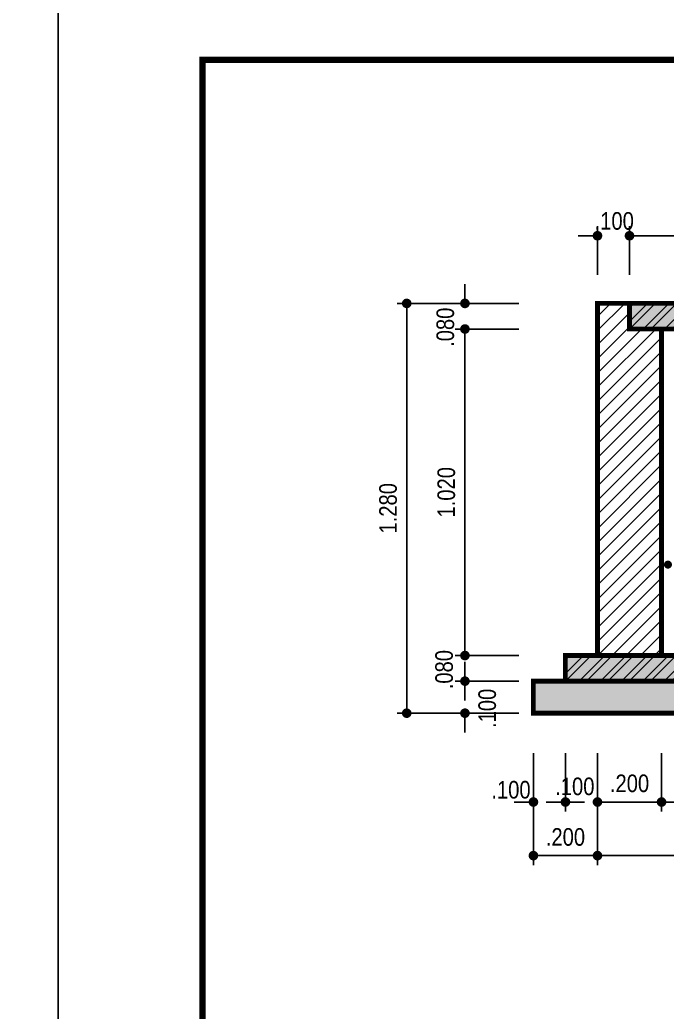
# Model space of a CAD drawing. Header units: millimetres. Extents: x 100 to 288, y -65 to 177.
# Drawn here: x 203.27 to 211.35, y 74.89 to 87.28 of the extents above; entities that cross this region are included whole.
import ezdxf

# ---------------------------------------------------------------- set-up
doc = ezdxf.new("R2010")
doc.units = ezdxf.units.MM
doc.header["$LTSCALE"] = 0.3
doc.header["$MEASUREMENT"] = 0
doc.header["$PDMODE"] = 2
doc.layers.get('0').update_dxf_attribs({"linetype": 'CONTINUOUS', "lineweight": 13})
doc.layers.get('DEFPOINTS').update_dxf_attribs({"linetype": 'CONTINUOUS', "lineweight": 13})
for name, color, linetype in [('HATCH', 8, 'CONTINUOUS'), ('LAYER1', 1, 'CONTINUOUS'), ('LAYER7', 7, 'CONTINUOUS')]:
    doc.layers.add(name, color=color, linetype=linetype)
doc.styles.add('HELVE-KT', font='VHELVCN.TTF')
doc.dimstyles.new('1-25', dxfattribs={"dimtxt": 0.22, "dimasz": 0.12, "dimexe": 0.12, "dimexo": 0.2, "dimgap": 0.12, "dimtad": 1, "dimdec": 3, "dimlfac": 0.25, "dimzin": 4, "dimdsep": 46, "dimtxsty": 'HELVE-KT', "dimblk1": 'DOT', "dimblk2": 'DOT', "dimsah": 1, "dimcen": 0.18, "dimadec": 3, "dimazin": 0, "dimtfac": 1, "dimtdec": 3, "dimtofl": 0, "dimtmove": 2, "dimatfit": 3, "dimldrblk": 'DOT', "dimfxl": 0, "dimtolj": 1, "dimtzin": 4, "dimarcsym": 0})

# ---------------------------------------------------------------- blocks, each defined once
blk = doc.blocks.new('_DOT')
at = {"color": 0, "linetype": 'ByBlock'}
blk.add_line((-0.5, 0), (-1, 0), dxfattribs=at)
at = {"color": 0, "linetype": 'ByBlock', "const_width": 0.5}
blk.add_lwpolyline([(-0.25, 0, 1), (0.25, 0, 1)], format="xyb", close=True, dxfattribs=at)
blk = doc.blocks.new('*D754')
at = {"layer": 'DEFPOINTS', "color": 0, "lineweight": -2, "ltscale": 0.25}
for p in [(221.281, 84.586), (210.881, 83.897), (221.281, 83.897)]:
    blk.add_point(p, dxfattribs=at)
at = {"layer": 'LAYER1', "color": 0, "lineweight": -2, "ltscale": 0.25}
for p, q in [((210.881, 84.097), (210.881, 84.706)), ((221.281, 84.097), (221.281, 84.706)), ((211.001, 84.586), (221.161, 84.586))]:
    blk.add_line(p, q, dxfattribs=at)
at = {"layer": 'LAYER1', "color": 0, "lineweight": -2, "ltscale": 0.25, "xscale": 0.12, "yscale": 0.12, "zscale": 0.12, "rotation": 180}
blk.add_blockref('_DOT', (210.881, 84.586), dxfattribs=at)
at = {"layer": 'LAYER1', "color": 0, "lineweight": -2, "ltscale": 0.25, "xscale": 0.12, "yscale": 0.12, "zscale": 0.12}
blk.add_blockref('_DOT', (221.281, 84.586), dxfattribs=at)
at = {"layer": 'LAYER1', "color": 0, "ltscale": 0.25, "insert": (216.081, 84.818), "char_height": 0.22, "attachment_point": 5, "style": 'HELVE-KT'}
blk.add_mtext('\\A1;2.600', dxfattribs=at)
blk = doc.blocks.new('*D755')
at = {"layer": 'DEFPOINTS', "color": 0, "lineweight": -2, "ltscale": 0.25}
for p in [(210.481, 77.904), (221.681, 77.904), (221.681, 76.841)]:
    blk.add_point(p, dxfattribs=at)
at = {"layer": 'LAYER1', "color": 0, "lineweight": -2, "ltscale": 0.25}
for p, q in [((210.481, 77.704), (210.481, 76.721)), ((221.681, 77.704), (221.681, 76.721)), ((210.601, 76.841), (221.561, 76.841))]:
    blk.add_line(p, q, dxfattribs=at)
at = {"layer": 'LAYER1', "color": 0, "lineweight": -2, "ltscale": 0.25, "xscale": 0.12, "yscale": 0.12, "zscale": 0.12, "rotation": 180}
blk.add_blockref('_DOT', (210.481, 76.841), dxfattribs=at)
at = {"layer": 'LAYER1', "color": 0, "lineweight": -2, "ltscale": 0.25, "xscale": 0.12, "yscale": 0.12, "zscale": 0.12}
blk.add_blockref('_DOT', (221.681, 76.841), dxfattribs=at)
at = {"layer": 'LAYER1', "color": 0, "ltscale": 0.25, "insert": (216.081, 77.073), "char_height": 0.22, "attachment_point": 5, "style": 'HELVE-KT'}
blk.add_mtext('\\A1;2.800', dxfattribs=at)
blk = doc.blocks.new('*D756')
at = {"layer": 'DEFPOINTS', "color": 0, "lineweight": -2, "ltscale": 0.25}
for p in [(211.281, 78.321), (217.281, 78.321), (217.281, 77.511)]:
    blk.add_point(p, dxfattribs=at)
at = {"layer": 'LAYER1', "color": 0, "lineweight": -2, "ltscale": 0.25}
for p, q in [((211.281, 78.121), (211.281, 77.391)), ((217.281, 78.121), (217.281, 77.391)), ((211.401, 77.511), (217.161, 77.511))]:
    blk.add_line(p, q, dxfattribs=at)
at = {"layer": 'LAYER1', "color": 0, "lineweight": -2, "ltscale": 0.25, "xscale": 0.12, "yscale": 0.12, "zscale": 0.12, "rotation": 180}
blk.add_blockref('_DOT', (211.281, 77.511), dxfattribs=at)
at = {"layer": 'LAYER1', "color": 0, "lineweight": -2, "ltscale": 0.25, "xscale": 0.12, "yscale": 0.12, "zscale": 0.12}
blk.add_blockref('_DOT', (217.281, 77.511), dxfattribs=at)
at = {"layer": 'LAYER1', "color": 0, "ltscale": 0.25, "insert": (214.139, 77.817), "char_height": 0.22, "attachment_point": 5, "style": 'HELVE-KT'}
blk.add_mtext('\\A1;1.500', dxfattribs=at)
blk = doc.blocks.new('*D757')
at = {"layer": 'DEFPOINTS', "color": 0, "lineweight": -2, "ltscale": 0.25}
for p in [(209.7, 79.021), (208.826, 78.621), (209.7, 78.621)]:
    blk.add_point(p, dxfattribs=at)
at = {"layer": 'LAYER1', "color": 0, "lineweight": -2, "ltscale": 0.25}
for p, q in [((208.826, 79.141), (208.826, 79.261)), ((209.5, 79.021), (208.706, 79.021)), ((209.5, 78.621), (208.706, 78.621)), ((208.826, 78.501), (208.826, 78.381))]:
    blk.add_line(p, q, dxfattribs=at)
at = {"layer": 'LAYER1', "color": 0, "lineweight": -2, "ltscale": 0.25, "xscale": 0.12, "yscale": 0.12, "zscale": 0.12}
for p, rotation in [((208.826, 79.021), 270), ((208.826, 78.621), 90)]:
    blk.add_blockref('_DOT', p, dxfattribs=dict(at, rotation=rotation))
at = {"layer": 'LAYER1', "color": 0, "ltscale": 0.25, "insert": (209.105, 78.681), "char_height": 0.22, "attachment_point": 5, "rotation": 90, "style": 'HELVE-KT'}
blk.add_mtext('\\A1;.100', dxfattribs=at)
blk = doc.blocks.new('*D758')
at = {"layer": 'DEFPOINTS', "color": 0, "lineweight": -2, "ltscale": 0.25}
for p in [(209.7, 79.341), (208.826, 79.021), (209.7, 79.021)]:
    blk.add_point(p, dxfattribs=at)
at = {"layer": 'LAYER1', "color": 0, "lineweight": -2, "ltscale": 0.25}
for p, q in [((208.826, 79.461), (208.826, 79.581)), ((209.5, 79.341), (208.706, 79.341)), ((209.5, 79.021), (208.706, 79.021)), ((208.826, 78.901), (208.826, 78.781))]:
    blk.add_line(p, q, dxfattribs=at)
at = {"layer": 'LAYER1', "color": 0, "lineweight": -2, "ltscale": 0.25, "xscale": 0.12, "yscale": 0.12, "zscale": 0.12}
for p, rotation in [((208.826, 79.341), 270), ((208.826, 79.021), 90)]:
    blk.add_blockref('_DOT', p, dxfattribs=dict(at, rotation=rotation))
at = {"layer": 'LAYER1', "color": 0, "ltscale": 0.25, "insert": (208.567, 79.165), "char_height": 0.22, "attachment_point": 5, "rotation": 90, "style": 'HELVE-KT'}
blk.add_mtext('\\A1;.080', dxfattribs=at)
blk = doc.blocks.new('*D759')
at = {"layer": 'DEFPOINTS', "color": 0, "lineweight": -2, "ltscale": 0.25}
for p in [(210.081, 78.321), (210.481, 78.321), (210.081, 77.511)]:
    blk.add_point(p, dxfattribs=at)
at = {"layer": 'LAYER1', "color": 0, "lineweight": -2, "ltscale": 0.25}
for p, q in [((210.081, 78.121), (210.081, 77.391)), ((210.481, 78.121), (210.481, 77.391)), ((209.961, 77.511), (209.841, 77.511)), ((210.601, 77.511), (210.721, 77.511))]:
    blk.add_line(p, q, dxfattribs=at)
at = {"layer": 'LAYER1', "color": 0, "lineweight": -2, "ltscale": 0.25, "xscale": 0.12, "yscale": 0.12, "zscale": 0.12}
blk.add_blockref('_DOT', (210.081, 77.511), dxfattribs=at)
at = {"layer": 'LAYER1', "color": 0, "lineweight": -2, "ltscale": 0.25, "xscale": 0.12, "yscale": 0.12, "zscale": 0.12, "rotation": 180}
blk.add_blockref('_DOT', (210.481, 77.511), dxfattribs=at)
at = {"layer": 'LAYER1', "color": 0, "ltscale": 0.25, "insert": (210.198, 77.705), "char_height": 0.22, "attachment_point": 5, "style": 'HELVE-KT'}
blk.add_mtext('\\A1;.100', dxfattribs=at)
blk = doc.blocks.new('*D760')
at = {"layer": 'DEFPOINTS', "color": 0, "lineweight": -2, "ltscale": 0.25}
for p in [(209.7, 83.421), (208.826, 79.341), (209.7, 79.341)]:
    blk.add_point(p, dxfattribs=at)
at = {"layer": 'LAYER1', "color": 0, "lineweight": -2, "ltscale": 0.25}
for p, q in [((209.5, 83.421), (208.706, 83.421)), ((208.826, 83.301), (208.826, 79.461)), ((209.5, 79.341), (208.706, 79.341))]:
    blk.add_line(p, q, dxfattribs=at)
at = {"layer": 'LAYER1', "color": 0, "lineweight": -2, "ltscale": 0.25, "xscale": 0.12, "yscale": 0.12, "zscale": 0.12}
for p, rotation in [((208.826, 83.421), 90), ((208.826, 79.341), 270)]:
    blk.add_blockref('_DOT', p, dxfattribs=dict(at, rotation=rotation))
at = {"layer": 'LAYER1', "color": 0, "ltscale": 0.25, "insert": (208.594, 81.381), "char_height": 0.22, "attachment_point": 5, "rotation": 90, "style": 'HELVE-KT'}
blk.add_mtext('\\A1;1.020', dxfattribs=at)
blk = doc.blocks.new('*D761')
at = {"layer": 'DEFPOINTS', "color": 0, "lineweight": -2, "ltscale": 0.25}
for p in [(209.7, 83.741), (208.826, 83.421), (209.7, 83.421)]:
    blk.add_point(p, dxfattribs=at)
at = {"layer": 'LAYER1', "color": 0, "lineweight": -2, "ltscale": 0.25}
for p, q in [((208.826, 83.861), (208.826, 83.981)), ((209.5, 83.741), (208.706, 83.741)), ((209.5, 83.421), (208.706, 83.421)), ((208.826, 83.301), (208.826, 83.181))]:
    blk.add_line(p, q, dxfattribs=at)
at = {"layer": 'LAYER1', "color": 0, "lineweight": -2, "ltscale": 0.25, "xscale": 0.12, "yscale": 0.12, "zscale": 0.12}
for p, rotation in [((208.826, 83.741), 270), ((208.826, 83.421), 90)]:
    blk.add_blockref('_DOT', p, dxfattribs=dict(at, rotation=rotation))
at = {"layer": 'LAYER1', "color": 0, "ltscale": 0.25, "insert": (208.582, 83.443), "char_height": 0.22, "attachment_point": 5, "rotation": 90, "style": 'HELVE-KT'}
blk.add_mtext('\\A1;.080', dxfattribs=at)
blk = doc.blocks.new('*D762')
at = {"layer": 'DEFPOINTS', "color": 0, "lineweight": -2, "ltscale": 0.25}
for p in [(210.881, 84.586), (210.481, 83.897), (210.881, 83.897)]:
    blk.add_point(p, dxfattribs=at)
at = {"layer": 'LAYER1', "color": 0, "lineweight": -2, "ltscale": 0.25}
for p, q in [((210.481, 84.097), (210.481, 84.706)), ((210.881, 84.097), (210.881, 84.706)), ((210.361, 84.586), (210.241, 84.586)), ((211.001, 84.586), (211.121, 84.586))]:
    blk.add_line(p, q, dxfattribs=at)
at = {"layer": 'LAYER1', "color": 0, "lineweight": -2, "ltscale": 0.25, "xscale": 0.12, "yscale": 0.12, "zscale": 0.12}
blk.add_blockref('_DOT', (210.481, 84.586), dxfattribs=at)
at = {"layer": 'LAYER1', "color": 0, "lineweight": -2, "ltscale": 0.25, "xscale": 0.12, "yscale": 0.12, "zscale": 0.12, "rotation": 180}
blk.add_blockref('_DOT', (210.881, 84.586), dxfattribs=at)
at = {"layer": 'LAYER1', "color": 0, "ltscale": 0.25, "insert": (210.69, 84.77), "char_height": 0.22, "attachment_point": 5, "style": 'HELVE-KT'}
blk.add_mtext('\\A1;.100', dxfattribs=at)
blk = doc.blocks.new('*D763')
at = {"layer": 'DEFPOINTS', "color": 0, "lineweight": -2, "ltscale": 0.25}
for p in [(210.481, 78.321), (211.281, 78.321), (211.281, 77.511)]:
    blk.add_point(p, dxfattribs=at)
at = {"layer": 'LAYER1', "color": 0, "lineweight": -2, "ltscale": 0.25}
for p, q in [((210.481, 78.121), (210.481, 77.391)), ((211.281, 78.121), (211.281, 77.391)), ((210.601, 77.511), (211.161, 77.511))]:
    blk.add_line(p, q, dxfattribs=at)
at = {"layer": 'LAYER1', "color": 0, "lineweight": -2, "ltscale": 0.25, "xscale": 0.12, "yscale": 0.12, "zscale": 0.12, "rotation": 180}
blk.add_blockref('_DOT', (210.481, 77.511), dxfattribs=at)
at = {"layer": 'LAYER1', "color": 0, "lineweight": -2, "ltscale": 0.25, "xscale": 0.12, "yscale": 0.12, "zscale": 0.12}
blk.add_blockref('_DOT', (211.281, 77.511), dxfattribs=at)
at = {"layer": 'LAYER1', "color": 0, "ltscale": 0.25, "insert": (210.881, 77.743), "char_height": 0.22, "attachment_point": 5, "style": 'HELVE-KT'}
blk.add_mtext('\\A1;.200', dxfattribs=at)
blk = doc.blocks.new('*D764')
at = {"layer": 'DEFPOINTS', "color": 0, "lineweight": -2, "ltscale": 0.25}
for p in [(209.681, 78.321), (210.081, 78.321), (210.081, 77.511)]:
    blk.add_point(p, dxfattribs=at)
at = {"layer": 'LAYER1', "color": 0, "lineweight": -2, "ltscale": 0.25}
for p, q in [((209.681, 78.121), (209.681, 77.391)), ((210.081, 78.121), (210.081, 77.391)), ((209.561, 77.511), (209.441, 77.511)), ((210.201, 77.511), (210.321, 77.511))]:
    blk.add_line(p, q, dxfattribs=at)
at = {"layer": 'LAYER1', "color": 0, "lineweight": -2, "ltscale": 0.25, "xscale": 0.12, "yscale": 0.12, "zscale": 0.12}
blk.add_blockref('_DOT', (209.681, 77.511), dxfattribs=at)
at = {"layer": 'LAYER1', "color": 0, "lineweight": -2, "ltscale": 0.25, "xscale": 0.12, "yscale": 0.12, "zscale": 0.12, "rotation": 180}
blk.add_blockref('_DOT', (210.081, 77.511), dxfattribs=at)
at = {"layer": 'LAYER1', "color": 0, "ltscale": 0.25, "insert": (209.401, 77.663), "char_height": 0.22, "attachment_point": 5, "style": 'HELVE-KT'}
blk.add_mtext('\\A1;.100', dxfattribs=at)
blk = doc.blocks.new('*D836')
at = {"layer": 'DEFPOINTS', "color": 0, "lineweight": -2, "ltscale": 0.25}
for p in [(209.681, 77.663), (210.481, 77.663), (209.681, 76.841)]:
    blk.add_point(p, dxfattribs=at)
at = {"layer": 'LAYER1', "color": 0, "lineweight": -2, "ltscale": 0.25}
for p, q in [((209.681, 77.463), (209.681, 76.721)), ((210.481, 77.463), (210.481, 76.721)), ((210.361, 76.841), (209.801, 76.841))]:
    blk.add_line(p, q, dxfattribs=at)
at = {"layer": 'LAYER1', "color": 0, "lineweight": -2, "ltscale": 0.25, "xscale": 0.12, "yscale": 0.12, "zscale": 0.12, "rotation": 180}
blk.add_blockref('_DOT', (209.681, 76.841), dxfattribs=at)
at = {"layer": 'LAYER1', "color": 0, "lineweight": -2, "ltscale": 0.25, "xscale": 0.12, "yscale": 0.12, "zscale": 0.12}
blk.add_blockref('_DOT', (210.481, 76.841), dxfattribs=at)
at = {"layer": 'LAYER1', "color": 0, "ltscale": 0.25, "insert": (210.081, 77.073), "char_height": 0.22, "attachment_point": 5, "style": 'HELVE-KT'}
blk.add_mtext('\\A1;.200', dxfattribs=at)
blk = doc.blocks.new('*D840')
at = {"layer": 'DEFPOINTS', "color": 0, "lineweight": -2, "ltscale": 0.25}
for p in [(208.099, 83.741), (209.037, 83.741), (209.037, 78.621)]:
    blk.add_point(p, dxfattribs=at)
at = {"layer": 'LAYER1', "color": 0, "lineweight": -2, "ltscale": 0.25}
for p, q in [((208.837, 83.741), (207.979, 83.741)), ((208.099, 78.741), (208.099, 83.621)), ((208.837, 78.621), (207.979, 78.621))]:
    blk.add_line(p, q, dxfattribs=at)
at = {"layer": 'LAYER1', "color": 0, "lineweight": -2, "ltscale": 0.25, "xscale": 0.12, "yscale": 0.12, "zscale": 0.12}
for p, rotation in [((208.099, 83.741), 90), ((208.099, 78.621), 270)]:
    blk.add_blockref('_DOT', p, dxfattribs=dict(at, rotation=rotation))
at = {"layer": 'LAYER1', "color": 0, "ltscale": 0.25, "insert": (207.867, 81.181), "char_height": 0.22, "attachment_point": 5, "rotation": 90, "style": 'HELVE-KT'}
blk.add_mtext('\\A1;1.280', dxfattribs=at)

msp = doc.modelspace()

# ---------------------------------------------------------------- hatches: boundary and pattern name
at = {"layer": 'HATCH', "linetype": 'Continuous'}
h = msp.add_hatch(dxfattribs=at)
h.set_pattern_fill('ANSI31', color=256, style=0)
h.set_pattern_definition([(45, (1068.13802, -739.38102), (-0.088388348, 0.088388348), [])])
h.paths.add_polyline_path([(211.28076, 83.42118), (210.88076, 83.42118), (210.88076, 83.74118), (210.48076, 83.74118), (210.48076, 79.34118), (211.28076, 79.34118)])
at = {"layer": 'HATCH'}
h = msp.add_hatch(dxfattribs=at)
h.set_pattern_fill('AR-CONC', color=256, scale=0.03, style=0)
h.set_pattern_definition([(50, (210.88076, 83.42118), (0.215178, -0.0188256), [0.0225, -0.2475]), (355, (210.88076, 83.42118), (-0.0416254, 0.2256576), [0.018, -0.198]), (100.4514, (210.8987, 83.41961), (0.1735528, 0.206832), [0.019122, -0.2103426]), (46.1842, (210.88076, 83.48118), (0.3201723, -0.0496557), [0.03375, -0.37125]), (96.6356, (210.90744, 83.47704), (0.280399, 0.2922354), [0.028683, -0.315514]), (351.1842, (210.88076, 83.48118), (0.2803986, 0.2922356), [0.027, -0.297]), (21, (210.91076, 83.46618), (0.1790721, -0.1207857), [0.0225, -0.2475]), (326, (210.91076, 83.46618), (0.0729946, 0.217545), [0.018, -0.198]), (71.4514, (210.92568, 83.45611), (0.2520668, 0.096759), [0.019122, -0.2103426]), (37.5, (210.88076, 83.42118), (0.00364796, 0.09986816), [0, -0.1956, 0, -0.201, 0, -0.19875]), (7.5, (210.88076, 83.42118), (0.0789209, 0.1183235), [0, -0.1146, 0, -0.1911, 0, -0.07575]), (327.5, (210.81386, 83.42118), (0.16014673, -0.00676646), [0, -0.075, 0, -0.234, 0, -0.3105]), (317.5, (210.78386, 83.42118), (0.1749559, 0.0300315), [0, -0.0975, 0, -0.1554, 0, -0.2205])])
h.paths.add_polyline_path([(217.48076, 83.74118), (210.88076, 83.74118), (210.88076, 83.42118), (211.28076, 83.42118), (217.48076, 83.42118)])
h.paths.add_polyline_path([(219.71134, 83.74118), (217.48076, 83.74118), (217.48076, 83.42118), (219.71134, 83.42118)])
h.paths.add_polyline_path([(221.28076, 83.74118), (219.71134, 83.74118), (219.71134, 83.42118), (221.28076, 83.42118)])
h.paths.add_polyline_path([(224.48076, 83.74118), (221.28076, 83.74118), (221.28076, 83.42118), (221.68076, 83.42118), (224.08076, 83.42118), (224.48076, 83.42118)])
h = msp.add_hatch(dxfattribs=at)
h.set_pattern_fill('STEEL', color=256, scale=1.5, style=0)
h.set_pattern_definition([(45, (210.88076, 83.42118), (-0.1325825, 0.1325825), []), (45, (210.88076, 83.51493), (-0.1325825, 0.1325825), [])])
h.paths.add_polyline_path([(217.48076, 83.74118), (210.88076, 83.74118), (210.88076, 83.42118), (211.28076, 83.42118), (217.48076, 83.42118)])
h.paths.add_polyline_path([(219.71134, 83.74118), (217.48076, 83.74118), (217.48076, 83.42118), (219.71134, 83.42118)])
h.paths.add_polyline_path([(221.28076, 83.74118), (219.71134, 83.74118), (219.71134, 83.42118), (221.28076, 83.42118)])
h.paths.add_polyline_path([(224.48076, 83.74118), (221.28076, 83.74118), (221.28076, 83.42118), (221.68076, 83.42118), (224.08076, 83.42118), (224.48076, 83.42118)])
h = msp.add_hatch(dxfattribs=at)
h.set_pattern_fill('AR-CONC', color=256, scale=0.05, style=0)
h.set_pattern_definition([(50, (209.68076, 78.62118), (0.35863, -0.031376), [0.0375, -0.4125]), (355, (209.68076, 78.62118), (-0.069376, 0.376096), [0.03, -0.33]), (100.4514, (209.71065, 78.61856), (0.289255, 0.34472), [0.03187, -0.350571]), (46.1842, (209.68076, 78.7212), (0.53362, -0.08276), [0.05625, -0.61875]), (96.6356, (209.72523, 78.7143), (0.467331, 0.487059), [0.047805, -0.525857]), (351.184, (209.68076, 78.7212), (0.46733, 0.48706), [0.045, -0.495]), (21, (209.73076, 78.69618), (0.2984535, -0.2013094), [0.0375, -0.4125]), (326, (209.73076, 78.69618), (0.121658, 0.362575), [0.03, -0.33]), (71.4514, (209.75563, 78.6794), (0.420111, 0.161265), [0.03187, -0.350571]), (37.5, (209.68076, 78.62118), (0.0060799, 0.1664469), [0, -0.326, 0, -0.335, 0, -0.33125]), (7.5, (209.68076, 78.62118), (0.1315348, 0.1972059), [0, -0.191, 0, -0.3185, 0, -0.12625]), (327.5, (209.56926, 78.62118), (0.2669112, -0.0112774), [0, -0.125, 0, -0.39, 0, -0.5175]), (317.5, (209.51926, 78.62118), (0.291593, 0.0500525), [0, -0.1625, 0, -0.259, 0, -0.3675])])
h.paths.add_polyline_path([(219.71134, 79.02118), (209.68076, 79.02118), (209.68076, 78.62118), (219.71134, 78.62118)])
h.paths.add_polyline_path([(222.48076, 79.02118), (219.71134, 79.02118), (219.71134, 78.62118), (222.48076, 78.62118)])
h.paths.add_polyline_path([(222.08076, 79.34118), (219.71134, 79.34118), (219.71134, 79.02118), (222.08076, 79.02118)])
h.paths.add_polyline_path([(219.71134, 79.34118), (210.08076, 79.34118), (210.08076, 79.02118), (219.71134, 79.02118)])
h = msp.add_hatch(dxfattribs=at)
h.set_pattern_fill('STEEL', color=256, scale=1.5, style=0)
h.set_pattern_definition([(45, (209.68076, 78.62118), (-0.1325825, 0.1325825), []), (45, (209.68076, 78.71493), (-0.1325825, 0.1325825), [])])
h.paths.add_polyline_path([(219.71134, 79.34118), (210.08076, 79.34118), (210.08076, 79.02118), (219.71134, 79.02118)])
h.paths.add_polyline_path([(222.08076, 79.34118), (219.71134, 79.34118), (219.71134, 79.02118), (222.08076, 79.02118)])

# ---------------------------------------------------------------- linework, layer by layer
at = {"layer": 'DEFPOINTS', "linetype": 'Continuous', "ltscale": 0.08}
for points in [[(161.74885, 58.04536), (203.74885, 58.04536), (203.74885, 87.74536), (161.74885, 87.74536)], [(203.74885, 58.04536), (245.74885, 58.04536), (245.74885, 87.74536), (203.74885, 87.74536)]]:
    msp.add_lwpolyline(points, close=True, dxfattribs=at)
at = {"layer": 'LAYER1', "ltscale": 0.08, "const_width": 0.05}
msp.add_lwpolyline([(211.33576, 80.47714, 1), (211.38576, 80.47714, 1)], format="xyb", close=True, dxfattribs=at)
at = {"layer": 'LAYER7', "linetype": 'Continuous', "const_width": 0.08}
msp.add_lwpolyline([(244.74885, 86.78282), (205.54885, 86.78282), (205.54885, 59.00791), (244.74885, 59.00791)], close=True, dxfattribs=at)
at = {"layer": 'LAYER7', "const_width": 0.06}
for points in [[(210.48076, 79.34118), (210.48076, 83.74118), (210.88076, 83.74118), (210.88076, 83.42118), (211.28076, 83.42118), (211.28076, 79.34118)], [(210.48076, 83.74118), (210.48076, 79.34118)], [(210.88076, 83.74118), (224.48076, 83.74118), (224.48076, 83.42118), (224.48076, 81.58118), (224.08076, 81.58118), (224.08076, 83.42118), (221.68076, 83.42118), (221.68076, 79.34118)], [(210.88076, 83.74118), (210.88076, 83.42118)], [(210.88076, 83.42118), (211.28076, 83.42118)], [(221.68076, 83.42118), (211.28076, 83.42118)], [(222.08076, 79.34118), (210.08076, 79.34118)], [(209.68076, 79.02118), (209.68076, 78.62118)], [(222.48076, 79.02118), (209.68076, 79.02118)], [(209.68076, 78.62118), (222.48076, 78.62118)]]:
    msp.add_lwpolyline(points, dxfattribs=at)
for points in [[(210.08076, 79.02118), (222.08076, 79.02118), (222.08076, 79.34118), (210.08076, 79.34118)], [(209.68076, 78.62118), (222.48076, 78.62118), (222.48076, 79.02118), (209.68076, 79.02118)]]:
    msp.add_lwpolyline(points, close=True, dxfattribs=at)

# ---------------------------------------------------------------- dimensions: what is measured, and where the dimension line sits
at = {"layer": 'LAYER1', "ltscale": 0.25}
for base, p1, p2, picture, middle in [((221.28076, 84.5856), (210.88076, 83.89696), (221.28076, 83.89696), '*D754', (216.08076, 84.81795)), ((211.28076, 77.51103), (210.48076, 78.32099), (211.28076, 78.32099), '*D763', (210.88076, 77.74338)), ((221.68076, 76.8407), (210.48076, 77.90428), (221.68076, 77.90428), '*D755', (216.08076, 77.07304))]:
    dim = msp.add_linear_dim(base=base, p1=p1, p2=p2, dimstyle='1-25', dxfattribs=at)
    dim.commit()
    dim.dimension.update_dxf_attribs({"geometry": picture, "text_midpoint": middle})
for base, p1, p2, picture, middle in [((210.88076, 84.5856), (210.48076, 83.89696), (210.88076, 83.89696), '*D762', (210.69045, 84.76993)), ((210.08076, 77.51103), (209.68076, 78.32099), (210.08076, 78.32099), '*D764', (209.40052, 77.66292)), ((210.08076, 77.51103), (210.48076, 78.32099), (210.08076, 78.32099), '*D759', (210.19801, 77.7049)), ((217.28076, 77.51103), (211.28076, 78.32099), (217.28076, 78.32099), '*D756', (214.13925, 77.8167))]:
    dim = msp.add_linear_dim(base=base, p1=p1, p2=p2, dimstyle='1-25', dxfattribs=at)
    dim.commit()
    dim.dimension.update_dxf_attribs({"geometry": picture, "text_midpoint": middle, "dimtype": 160})
for base, p1, p2, picture, middle in [((208.82613, 83.42118), (209.70039, 83.74118), (209.70039, 83.42118), '*D761', (208.58193, 83.44274)), ((208.82613, 79.02118), (209.70039, 79.34118), (209.70039, 79.02118), '*D758', (208.56687, 79.16466)), ((208.82613, 78.62118), (209.70039, 79.02118), (209.70039, 78.62118), '*D757', (209.10506, 78.68139))]:
    dim = msp.add_linear_dim(base=base, p1=p1, p2=p2, angle=90, dimstyle='1-25', dxfattribs=at)
    dim.commit()
    dim.dimension.update_dxf_attribs({"geometry": picture, "text_midpoint": middle, "dimtype": 160})
for base, p1, p2, angle, picture, middle in [((208.09942, 83.74118), (209.03705, 78.62118), (209.03705, 83.74118), 90, '*D840', (207.86707, 81.18118)), ((208.82613, 79.34118), (209.70039, 83.42118), (209.70039, 79.34118), 90, '*D760', (208.59379, 81.38118)), ((209.68076, 76.8407), (210.48076, 77.66292), (209.68076, 77.66292), 180, '*D836', (210.08076, 77.07304))]:
    dim = msp.add_linear_dim(base=base, p1=p1, p2=p2, angle=angle, dimstyle='1-25', dxfattribs=at)
    dim.commit()
    dim.dimension.update_dxf_attribs({"geometry": picture, "text_midpoint": middle})

doc.saveas('drawing.dxf')
